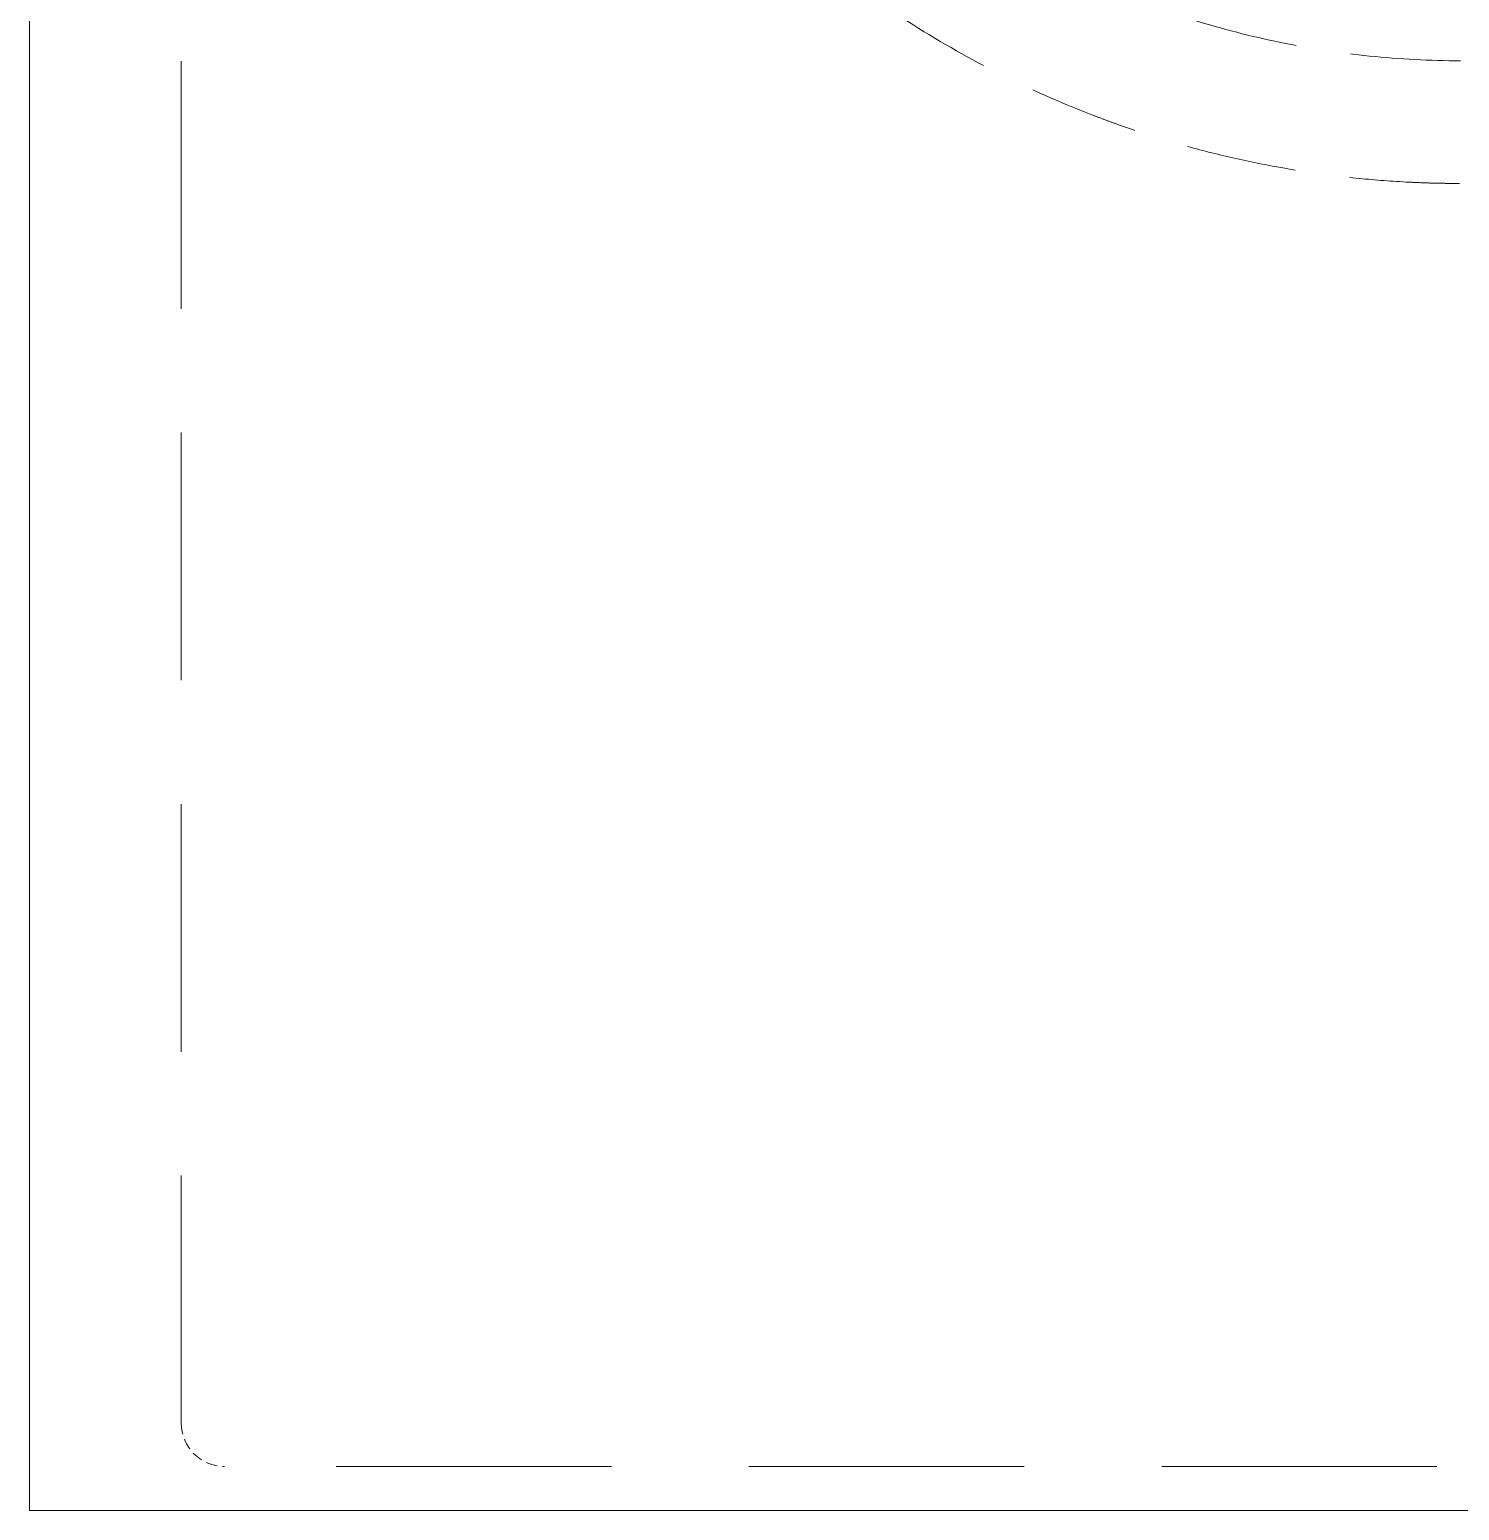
# Model space of a CAD drawing. Header units: millimetres. Extents: x 519 to 904, y 347 to 551.
# Drawn here: x 519.05 to 552.04, y 346.61 to 380.78 of the extents above; entities that cross this region are included whole.
import ezdxf

# ---------------------------------------------------------------- set-up
doc = ezdxf.new("R2010")
doc.units = ezdxf.units.MM
doc.linetypes.add('HIDDEN', pattern=[9.525, 6.35, -3.175])
doc.layers.add('1', color=7, linetype='Continuous', true_color=0xffffff)

msp = doc.modelspace()

# ---------------------------------------------------------------- linework, layer by layer
at = {"layer": '1', "linetype": 'Continuous', "lineweight": 18, "ltscale": 0.7121}
for q in [(519.049, 526.605), (759.049, 346.605)]:
    msp.add_line((519.049, 346.605), q, dxfattribs=at)
at = {"layer": '1', "color": 155, "linetype": 'HIDDEN', "lineweight": 18, "ltscale": 0.9}
msp.add_line((522.549, 348.618), (522.549, 524.618), dxfattribs=at)
at = {"layer": '1', "color": 155, "linetype": 'HIDDEN', "lineweight": 18}
msp.add_line((751.549, 347.618), (523.549, 347.618), dxfattribs=at)
at = {"layer": '1', "color": 155, "linetype": 'HIDDEN', "lineweight": 18, "ltscale": 0.04}
msp.add_arc((523.549, 348.618), 1, 180, 270, dxfattribs=at)
at = {"layer": '1', "color": 155, "linetype": 'HIDDEN', "lineweight": 13, "ltscale": 0.4}
for points, knots in [([(552.043, 377.226), (551.945, 377.227), (551.848, 377.227), (551.654, 377.23), (551.557, 377.231), (551.363, 377.236), (551.266, 377.239), (551.073, 377.247), (550.976, 377.251), (550.493, 377.275), (550.109, 377.304), (548.961, 377.418), (548.202, 377.531), (547.074, 377.756), (546.325, 377.924), (545.583, 378.13), (544.844, 378.354), (544.476, 378.475), (544.019, 378.639), (543.927, 378.673), (543.745, 378.74), (543.473, 378.844), (543.204, 378.952), (542.312, 379.322), (541.617, 379.651), (540.264, 380.374), (539.606, 380.768), (538.647, 381.409), (538.331, 381.63), (537.866, 381.975), (537.635, 382.151), (537.406, 382.331), (537.255, 382.453), (537.179, 382.514), (536.503, 383.068), (535.93, 383.587), (534.843, 384.673), (534.328, 385.241), (533.353, 386.427), (532.894, 387.044), (532.356, 387.847), (532.197, 388.09), (532.042, 388.337), (531.94, 388.502), (531.89, 388.585), (531.639, 389.001), (531.448, 389.338), (530.902, 390.358), (530.573, 391.052), (529.984, 392.468), (529.724, 393.19), (529.386, 394.294), (529.283, 394.666), (529.141, 395.228), (529.096, 395.417), (529.031, 395.701), (529.01, 395.796), (528.97, 395.986), (528.95, 396.081), (528.855, 396.557), (528.788, 396.939), (528.702, 397.513), (528.675, 397.705), (528.628, 398.089), (528.606, 398.281), (528.568, 398.666), (528.551, 398.859), (528.522, 399.244), (528.509, 399.438), (528.495, 399.728), (528.491, 399.825), (528.484, 400.018), (528.476, 400.309), (528.473, 400.601), (528.47, 400.795)], [0, 0, 0, 0, 0.007813, 0.007813, 0.015625, 0.015625, 0.023438, 0.023438, 0.03125, 0.03125, 0.0625, 0.0625, 0.125, 0.125, 0.15625, 0.1875, 0.1875, 0.21875, 0.21875, 0.226563, 0.226563, 0.234375, 0.25, 0.25, 0.3125, 0.3125, 0.375, 0.375, 0.40625, 0.40625, 0.421875, 0.429687, 0.429687, 0.4375, 0.4375, 0.5, 0.5, 0.5625, 0.5625, 0.625, 0.625, 0.640625, 0.648437, 0.648437, 0.65625, 0.65625, 0.6875, 0.6875, 0.75, 0.75, 0.8125, 0.8125, 0.84375, 0.84375, 0.859375, 0.859375, 0.867187, 0.867187, 0.875, 0.875, 0.90625, 0.90625, 0.921875, 0.921875, 0.9375, 0.9375, 0.953125, 0.953125, 0.96875, 0.96875, 0.976562, 0.976562, 0.984375, 1, 1, 1, 1]), ([(552.067, 380.057), (551.364, 380.058), (550.664, 380.095), (549.277, 380.237), (548.59, 380.342), (547.236, 380.62), (546.568, 380.792), (545.26, 381.199), (544.618, 381.434), (543.366, 381.963), (542.756, 382.257), (541.573, 382.9), (540.999, 383.249), (539.892, 383.997), (539.36, 384.395), (538.339, 385.238), (537.851, 385.682), (537.386, 386.147), (537.386, 386.147), (537.385, 386.148), (537.384, 386.149), (537.381, 386.152), (537.375, 386.158), (537.363, 386.17), (537.339, 386.194), (537.292, 386.242), (537.197, 386.338), (537.008, 386.533), (536.849, 386.704), (536.533, 387.049), (536.326, 387.286), (535.718, 388.014), (535.33, 388.524), (534.595, 389.592), (534.248, 390.149), (533.601, 391.309), (533.302, 391.911), (532.759, 393.156), (532.514, 393.799), (532.087, 395.122), (531.904, 395.802), (531.606, 397.192), (531.492, 397.902), (531.336, 399.347), (531.295, 400.081), (531.294, 400.824)], [0, 0, 0, 0, 0.0625, 0.0625, 0.125, 0.125, 0.1875, 0.1875, 0.25, 0.25, 0.3125, 0.3125, 0.375, 0.375, 0.4375, 0.4375, 0.5, 0.5, 0.500061, 0.500061, 0.500122, 0.500244, 0.500488, 0.500977, 0.501953, 0.503906, 0.507812, 0.515625, 0.53125, 0.53125, 0.5625, 0.5625, 0.625, 0.625, 0.6875, 0.6875, 0.75, 0.75, 0.8125, 0.8125, 0.875, 0.875, 0.9375, 0.9375, 1, 1, 1, 1])]:
    msp.add_open_spline(points, degree=3, knots=knots, dxfattribs=at)

doc.saveas('drawing.dxf')
